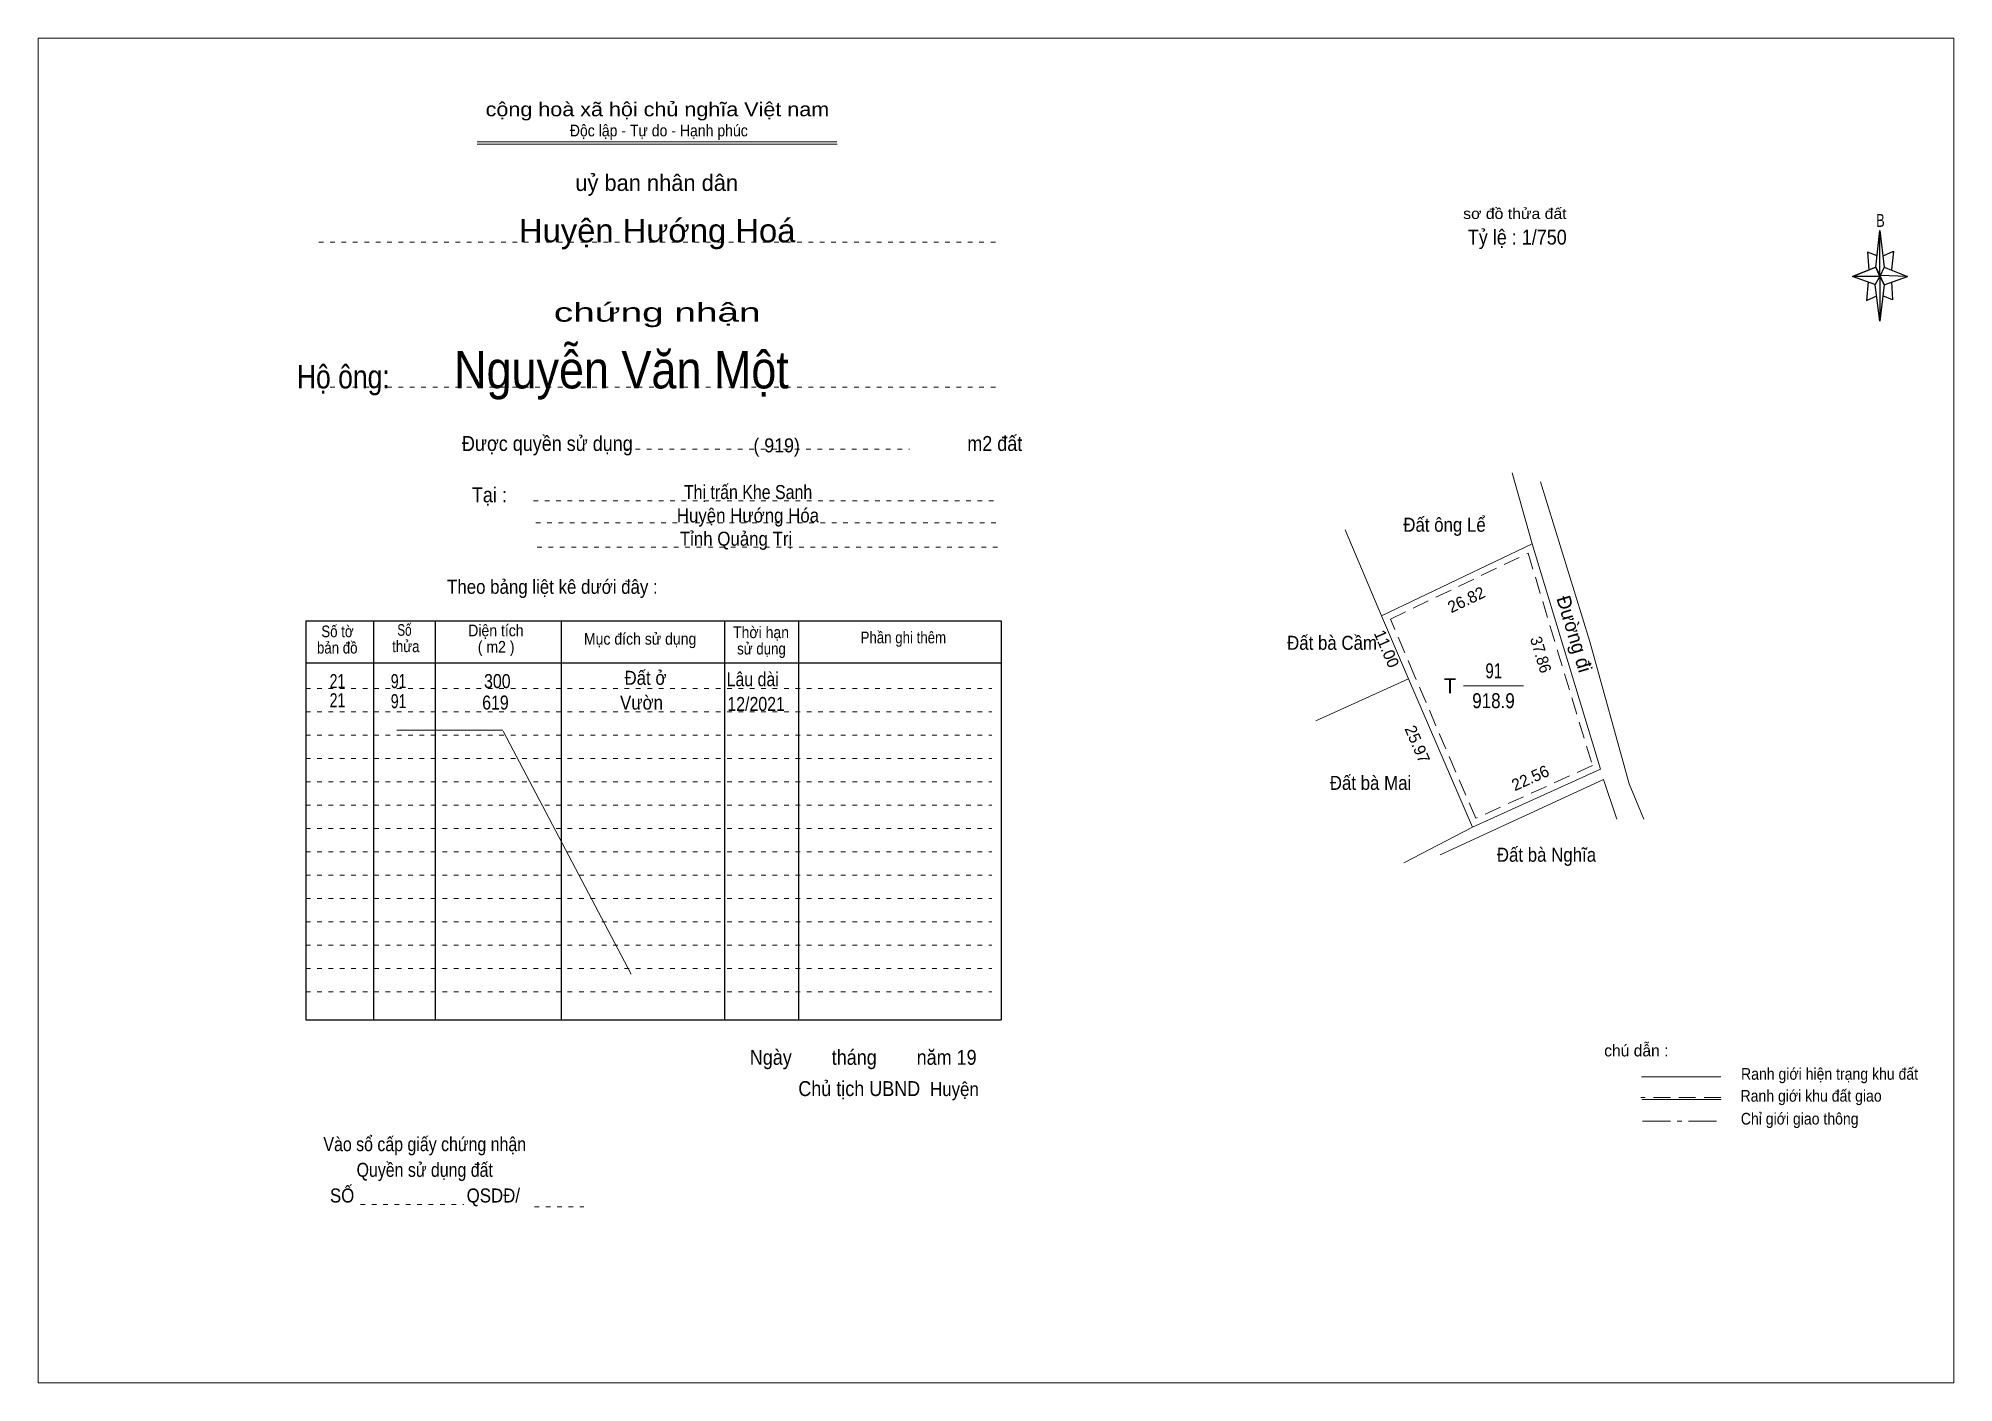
# Model space of a CAD drawing. Header units: centimetres. Extents: x -0.5 to 40.5, y 0 to 28.8.
import ezdxf
from ezdxf.enums import TextEntityAlignment as Align

# ---------------------------------------------------------------- set-up
doc = ezdxf.new("R2010")
doc.units = ezdxf.units.CM
doc.header["$LTSCALE"] = 0.12
for name, pattern in [('DOT_DASHED', [7.7, 5, -1.2, 0.3, -1.2]), ('DOTTED', [1.5, 0.3, -1.2]), ('MEDIUM_DASHED', [4.5, 3, -1.5])]:
    doc.linetypes.add(name, pattern=pattern)
for name, color, linetype, lineweight in [('1', 7, 'DOTTED', 13), ('3', 7, 'Continuous', 13), ('50', 7, 'Continuous', 25)]:
    doc.layers.add(name, color=color, linetype=linetype, lineweight=lineweight)
doc.layers.add('34', color=7, linetype='Continuous')

msp = doc.modelspace()

# ---------------------------------------------------------------- linework, layer by layer
at = {"layer": '1', "linetype": 'Continuous'}
for p, q in [((8.91, 26.55), (16.62, 26.55)), ((8.91, 26.5), (16.63, 26.5))]:
    msp.add_line(p, q, dxfattribs=at)
at = {"layer": '1'}
for p, q in [((5.52, 24.4), (20.02, 24.4)), ((5.52, 21.3), (20.02, 21.3)), ((12.06, 19.97), (18.18, 19.97)), ((10.12, 18.86), (20.06, 18.86)), ((10.17, 18.39), (20.11, 18.39)), ((10.2, 17.87), (20.14, 17.87)), ((5.24, 14.84), (19.94, 14.84)), ((5.24, 14.34), (19.94, 14.34)), ((5.24, 13.84), (19.94, 13.84)), ((5.24, 13.34), (19.94, 13.34)), ((5.24, 12.84), (19.94, 12.84)), ((5.24, 12.34), (19.94, 12.34)), ((5.24, 11.84), (19.94, 11.84)), ((5.24, 11.34), (19.94, 11.34)), ((5.24, 10.84), (19.94, 10.84)), ((5.24, 10.34), (19.94, 10.34)), ((5.24, 9.84), (19.94, 9.84)), ((5.24, 9.34), (19.94, 9.34)), ((5.24, 8.84), (19.94, 8.84)), ((5.24, 8.34), (19.94, 8.34)), ((6.41, 3.79), (8.63, 3.79)), ((10.14, 3.74), (11.2, 3.74))]:
    msp.add_line(p, q, dxfattribs=at)
at = {"layer": '1', "linetype": 'Continuous', "lineweight": 25}
for p, q in [((5.24, 16.29), (20.14, 16.29)), ((5.24, 16.29), (5.24, 7.74)), ((6.69, 16.29), (6.69, 7.74)), ((8.01, 16.29), (8.01, 7.74)), ((10.71, 16.29), (10.71, 7.74)), ((14.21, 16.29), (14.21, 7.74)), ((15.8, 16.29), (15.8, 7.74)), ((20.14, 16.29), (20.14, 7.74)), ((5.24, 15.39), (20.14, 15.39)), ((5.24, 7.74), (20.14, 7.74))]:
    msp.add_line(p, q, dxfattribs=at)
at = {"layer": '1', "linetype": 'Continuous'}
msp.add_lwpolyline([(-0.49, -0.03), (40.55, -0.03), (40.55, 28.77), (-0.49, 28.77)], close=True, dxfattribs=at)
at = {"layer": '3'}
for p, q in [((31.09, 19.46), (31.52, 17.94)), ((32.75, 15.87), (31.7, 19.27)), ((27.51, 18.24), (28.29, 16.4)), ((28.29, 16.4), (31.52, 17.94)), ((33.6, 12.8), (32.75, 15.87)), ((28.87, 15.05), (26.88, 14.15)), ((30.05, 14.9), (31.33, 14.9)), ((33.91, 12.04), (33.6, 12.8)), ((30.24, 11.87), (28.77, 11.11))]:
    msp.add_line(p, q, dxfattribs=at)
msp.add_lwpolyline([(28.29, 16.4), (31.52, 17.94), (32.98, 13.11), (30.24, 11.87), (28.87, 15.05)], close=True, dxfattribs=at)
at = {"layer": '3', "linetype": 'MEDIUM_DASHED'}
msp.add_lwpolyline([(28.48, 16.33), (31.43, 17.74), (32.81, 13.19), (30.31, 12.06), (29, 15.11)], close=True, dxfattribs=at)
at = {"layer": '3'}
for points in [[(31.52, 17.94), (32.98, 13.11), (30.24, 11.87)], [(28.29, 16.4), (28.87, 15.05), (30.24, 11.87)], [(29.55, 11.28), (33.05, 12.89), (33.33, 12.04)]]:
    msp.add_lwpolyline(points, dxfattribs=at)
at = {"layer": '50'}
for p, q in [((38.88, 23.87), (38.97, 24.65)), ((39.06, 23.87), (39.56, 23.67)), ((38.88, 23.49), (38.38, 23.67)), ((39.06, 23.49), (38.97, 22.71)), ((39.22, 23.55), (39.24, 23.17)), ((39.24, 23.17), (39.03, 23.25))]:
    msp.add_line(p, q, dxfattribs=at)
at = {"layer": '50', "lineweight": 13}
for p, q in [((7.19, 13.95), (9.46, 13.95)), ((9.47, 13.93), (12.21, 8.72)), ((35.56, 6.52), (33.86, 6.52)), ((35.57, 6.04), (33.87, 6.04))]:
    msp.add_line(p, q, dxfattribs=at)
at = {"layer": '50', "linetype": 'MEDIUM_DASHED', "lineweight": 13}
msp.add_line((35.56, 6.08), (33.85, 6.08), dxfattribs=at)
at = {"layer": '50', "linetype": 'DOT_DASHED', "lineweight": 13}
msp.add_line((33.88, 5.57), (35.59, 5.57), dxfattribs=at)
at = {"layer": '50'}
for points in [[(38.97, 24.65), (39.06, 23.87), (38.97, 23.67)], [(38.97, 23.67), (38.38, 23.67), (38.88, 23.87), (39.06, 23.49), (39.56, 23.67), (38.97, 23.69)], [(38.97, 23.67), (38.97, 22.71), (38.87, 23.49)]]:
    msp.add_lwpolyline(points, close=True, dxfattribs=at)
for points in [[(38.97, 23.67), (38.88, 23.87), (38.38, 23.67)], [(38.91, 24.11), (38.7, 24.19), (38.73, 23.81)], [(39.04, 24.11), (39.26, 24.21), (39.22, 23.81)], [(38.72, 23.55), (38.68, 23.15), (38.9, 23.25)], [(38.97, 23.67), (39.06, 23.49), (39.56, 23.67)]]:
    msp.add_lwpolyline(points, dxfattribs=at)

# ---------------------------------------------------------------- texts
at = {"layer": '1'}
for s, height, width, p in [('cộng hoà xã hội chủ nghĩa Việt nam', 0.3, 1.15, (12.775, 27.1)), ('Độc lập - Tự do - Hạnh phúc', 0.25, 0.9, (12.805, 26.67)), ('chứng nhận', 0.4, 1.55, (12.77, 22.7)), ('Được quyền sử dụng                                                                   m2 đất', 0.32, 0.9, (14.59, 19.93)), ('Tại :', 0.32, 0.9, (9.175, 18.83)), ('Theo bảng liệt kê dưới đây :', 0.3, 0.9, (10.525, 16.87)), ('Số tờ', 0.25, 0.85, (5.92, 15.94)), ('Số ', 0.25, 0.75, (7.39, 15.97)), ('Diện tích', 0.25, 0.9, (9.315, 15.96)), ('Mục đích sử dụng', 0.25, 0.9, (12.405, 15.78)), ('Thời hạn', 0.25, 0.9, (14.995, 15.92)), ('Phần ghi thêm', 0.25, 0.85, (18.045, 15.81)), ('bản đồ', 0.25, 0.85, (5.915, 15.59)), ('thửa', 0.25, 0.85, (7.385, 15.62)), ('( m2 )', 0.25, 0.9, (9.32, 15.61)), ('sử dụng', 0.25, 0.85, (15.005, 15.57)), ('Ngày        tháng        năm 19', 0.32, 0.9, (17.185, 6.78)), ('Chủ tịch UBND', 0.32, 0.9, (17.1, 6.11)), ('Vào sổ cấp giấy chứng nhận', 0.3, 0.85, (7.79, 4.93)), ('Quyền sử dụng đất', 0.3, 0.85, (7.79, 4.38)), ('SỐ                        QSDĐ/', 0.3, 0.9, (7.795, 3.83))]:
    msp.add_text(s, height=height, dxfattribs=dict(at, width=width)).set_placement(p, align=Align.CENTER)
msp.add_text('uỷ ban nhân dân', height=0.35, dxfattribs=at).set_placement((12.76, 25.5), align=Align.CENTER)
at = {"layer": '3'}
for s, height, width, p in [('Đất ông Lể ', 0.3, 0.9, (29.69, 18.2)), ('Đất bà Cầm ', 0.3, 0.9, (27.28, 15.67)), ('91', 0.32, 0.75, (30.695, 15.06)), ('918.9', 0.32, 0.85, (30.69, 14.42)), ('Đất bà Mai ', 0.3, 0.9, (28.105, 12.67)), ('Đất bà Nghĩa ', 0.3, 0.9, (31.875, 11.13))]:
    msp.add_text(s, height=height, dxfattribs=dict(at, width=width)).set_placement(p, align=Align.CENTER)
for s, height, rotation, p in [('26.82', 0.25, 25.505, (30.1612, 16.6318)), ('Đường đi ', 0.2999, 286.819, (32.2948, 15.9134)), ('11.00', 0.2498, 293.233, (28.2856, 15.6443)), ('25.97', 0.25, 293.219, (28.9433, 13.5993)), ('22.56', 0.25, 24.293, (31.5286, 12.8109))]:
    msp.add_text(s, height=height, rotation=rotation, dxfattribs=at).set_placement(p, align=Align.CENTER)
at = {"layer": '3', "width": 0.95}
msp.add_text('37.86', height=0.25, rotation=286.779, dxfattribs=at).set_placement((31.5842, 15.5311), align=Align.CENTER)
at = {"layer": '3'}
msp.add_text('T', height=0.32, dxfattribs=at).set_placement((29.89, 14.74), align=Align.RIGHT)
at = {"layer": '34'}
for s, height, width, p in [(' Huyện Hướng Hoá ', 0.5, 1.05, (12.77, 24.4)), ('Nguyễn Văn Một', 0.8, 0.9, (12.005, 21.27)), ('Hộ ông:', 0.5, 0.85, (6.045, 21.27)), ('( 919)', 0.3, 0.95, (15.33, 19.9)), ('Thị trấn Khe Sanh ', 0.3, 0.85, (14.765, 18.9)), ('Huyện Hướng Hóa ', 0.3, 0.9, (14.765, 18.4)), ('Tỉnh Quảng Trị ', 0.3, 0.9, (14.51, 17.9)), ('Đất ở ', 0.3, 0.9, (12.57, 14.92)), ('Lâu dài ', 0.3, 0.85, (14.865, 14.89)), ('21', 0.3, 0.75, (5.92, 14.85)), ('91', 0.3, 0.75, (7.23, 14.85)), ('300', 0.3, 0.85, (9.345, 14.85)), ('21', 0.3, 0.75, (5.92, 14.44)), ('91', 0.3, 0.75, (7.23, 14.42)), ('619', 0.3, 0.85, (9.305, 14.39)), ('Vườn ', 0.3, 0.9, (12.485, 14.39)), ('12/2021', 0.3, 0.85, (14.89, 14.36))]:
    msp.add_text(s, height=height, dxfattribs=dict(at, width=width)).set_placement(p, align=Align.CENTER)
at = {"layer": '50'}
for s, height, width, p in [('sơ đồ thửa đất ', 0.23, 1.1, (31.195, 24.9)), ('B', 0.2756, 0.75, (38.98, 24.73)), ('Ranh giới hiện trạng khu đất', 0.25, 0.9, (37.89, 6.46)), ('                              Huyện ', 0.3, 0.9, (17.685, 6.11)), ('Ranh giới khu đất giao', 0.25, 0.9, (37.495, 5.99)), ('Chỉ giới giao thông', 0.25, 0.9, (37.25, 5.5))]:
    msp.add_text(s, height=height, dxfattribs=dict(at, width=width)).set_placement(p, align=Align.CENTER)
at = {"layer": '50', "width": 0.9}
msp.add_text('Tỷ lệ : 1/750', height=0.32, dxfattribs=at).set_placement((30.14, 24.35))
at = {"layer": '50'}
msp.add_text('chú dẫn :', height=0.25, dxfattribs=at).set_placement((33.75, 6.96), align=Align.CENTER)

doc.saveas('drawing.dxf')
